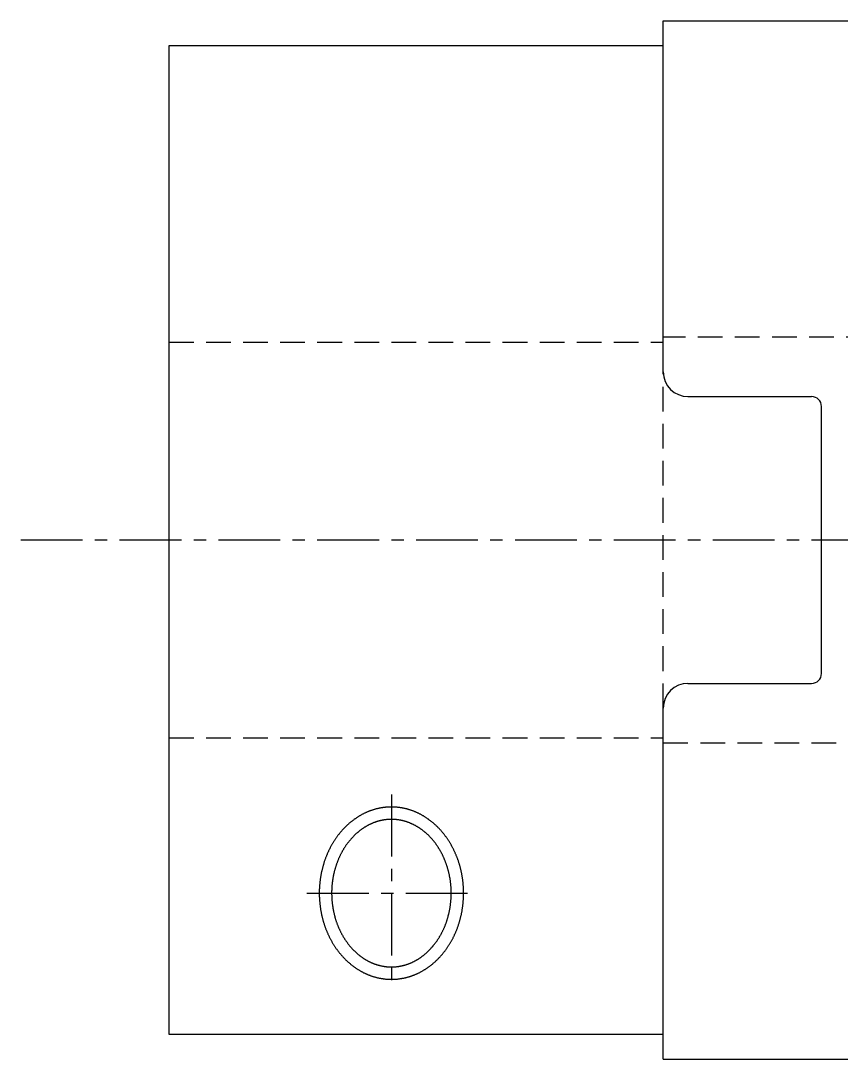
# Model space of a CAD drawing. Extents: x -133.5 to -56.3, y 10.7 to 64.2.
# Drawn here: x -126.85 to -110.25, y 40.16 to 61.16 of the extents above; entities that cross this region are included whole.
import ezdxf

# ---------------------------------------------------------------- set-up
doc = ezdxf.new("R2010")
doc.units = 0
doc.linetypes.add('CENTER', pattern=[2, 1.25, -0.25, 0.25, -0.25])
doc.linetypes.add('DASHED', pattern=[0.75, 0.5, -0.25])
doc.layers.get('0').update_dxf_attribs({"linetype": 'CONTINUOUS'})
doc.layers.add('CENTER', color=1, linetype='CENTER')

msp = doc.modelspace()

# ---------------------------------------------------------------- linework, layer by layer
at = {"color": 7, "linetype": 'CONTINUOUS'}
for p, q in [((-113.849, 54.056), (-113.849, 61.156)), ((-113.849, 61.156), (-106.649, 61.156)), ((-123.849, 40.656), (-123.849, 60.656)), ((-123.849, 60.656), (-113.849, 60.656)), ((-113.349, 53.556), (-110.849, 53.556)), ((-110.649, 47.956), (-110.649, 53.356)), ((-113.349, 47.756), (-110.849, 47.756)), ((-113.849, 40.156), (-113.849, 47.256)), ((-113.849, 40.656), (-123.849, 40.656)), ((-113.849, 40.156), (-106.649, 40.156))]:
    msp.add_line(p, q, dxfattribs=at)
at = {"color": 3, "linetype": 'DASHED'}
for p, q in [((-123.849, 54.656), (-113.849, 54.656)), ((-106.649, 54.756), (-113.849, 54.756)), ((-113.849, 47.256), (-113.849, 54.056)), ((-123.849, 46.656), (-113.849, 46.656)), ((-113.849, 46.556), (-106.649, 46.556))]:
    msp.add_line(p, q, dxfattribs=at)
at = {"color": 3}
msp.add_polyline3d([(-119.349, 45.256, 0), (-119.36, 45.256, 0), (-119.37, 45.256, 0), (-119.381, 45.256, 0), (-119.392, 45.255, 0), (-119.403, 45.255, 0), (-119.413, 45.254, 0), (-119.424, 45.254, 0), (-119.435, 45.253, 0), (-119.445, 45.252, 0), (-119.456, 45.251, 0), (-119.467, 45.25, 0), (-119.478, 45.249, 0), (-119.488, 45.248, 0), (-119.499, 45.247, 0), (-119.51, 45.245, 0), (-119.52, 45.244, 0), (-119.531, 45.242, 0), (-119.542, 45.241, 0), (-119.552, 45.239, 0), (-119.563, 45.237, 0), (-119.574, 45.235, 0), (-119.584, 45.233, 0), (-119.595, 45.231, 0), (-119.605, 45.229, 0), (-119.616, 45.227, 0), (-119.626, 45.224, 0), (-119.637, 45.222, 0), (-119.648, 45.219, 0), (-119.658, 45.216, 0), (-119.669, 45.214, 0), (-119.679, 45.211, 0), (-119.69, 45.208, 0), (-119.7, 45.205, 0), (-119.711, 45.202, 0), (-119.721, 45.198, 0), (-119.731, 45.195, 0), (-119.742, 45.191, 0), (-119.752, 45.188, 0), (-119.763, 45.184, 0), (-119.773, 45.181, 0), (-119.783, 45.177, 0), (-119.794, 45.173, 0), (-119.804, 45.169, 0), (-119.814, 45.165, 0), (-119.824, 45.161, 0), (-119.835, 45.156, 0), (-119.845, 45.152, 0), (-119.855, 45.148, 0), (-119.865, 45.143, 0), (-119.875, 45.138, 0), (-119.885, 45.134, 0), (-119.895, 45.129, 0), (-119.905, 45.124, 0), (-119.915, 45.119, 0), (-119.925, 45.114, 0), (-119.935, 45.109, 0), (-119.945, 45.103, 0), (-119.955, 45.098, 0), (-119.965, 45.093, 0), (-119.975, 45.087, 0), (-119.985, 45.081, 0), (-119.995, 45.076, 0), (-120.004, 45.07, 0), (-120.014, 45.064, 0), (-120.024, 45.058, 0), (-120.033, 45.052, 0), (-120.043, 45.046, 0), (-120.053, 45.039, 0), (-120.062, 45.033, 0), (-120.072, 45.027, 0), (-120.081, 45.02, 0), (-120.091, 45.013, 0), (-120.1, 45.007, 0), (-120.109, 45, 0), (-120.119, 44.993, 0), (-120.128, 44.986, 0), (-120.137, 44.979, 0), (-120.146, 44.972, 0), (-120.155, 44.965, 0), (-120.165, 44.957, 0), (-120.174, 44.95, 0), (-120.183, 44.943, 0), (-120.192, 44.935, 0), (-120.201, 44.927, 0), (-120.21, 44.92, 0), (-120.218, 44.912, 0), (-120.227, 44.904, 0), (-120.236, 44.896, 0), (-120.245, 44.888, 0), (-120.253, 44.88, 0), (-120.262, 44.872, 0), (-120.271, 44.863, 0), (-120.279, 44.855, 0), (-120.288, 44.847, 0), (-120.296, 44.838, 0), (-120.304, 44.83, 0), (-120.313, 44.821, 0), (-120.321, 44.812, 0), (-120.329, 44.803, 0), (-120.337, 44.795, 0), (-120.345, 44.786, 0), (-120.354, 44.777, 0), (-120.362, 44.767, 0), (-120.369, 44.758, 0), (-120.377, 44.749, 0), (-120.385, 44.74, 0), (-120.393, 44.73, 0), (-120.401, 44.721, 0), (-120.408, 44.711, 0), (-120.416, 44.702, 0), (-120.424, 44.692, 0), (-120.431, 44.682, 0), (-120.438, 44.672, 0), (-120.446, 44.662, 0), (-120.453, 44.652, 0), (-120.46, 44.642, 0), (-120.468, 44.632, 0), (-120.475, 44.622, 0), (-120.482, 44.612, 0), (-120.489, 44.601, 0), (-120.496, 44.591, 0), (-120.503, 44.581, 0), (-120.509, 44.57, 0), (-120.516, 44.559, 0), (-120.523, 44.549, 0), (-120.529, 44.538, 0), (-120.536, 44.527, 0), (-120.542, 44.516, 0), (-120.549, 44.506, 0), (-120.555, 44.495, 0), (-120.561, 44.483, 0), (-120.567, 44.472, 0), (-120.574, 44.461, 0), (-120.58, 44.45, 0), (-120.586, 44.439, 0), (-120.591, 44.427, 0), (-120.597, 44.416, 0), (-120.603, 44.405, 0), (-120.609, 44.393, 0), (-120.614, 44.382, 0), (-120.62, 44.37, 0), (-120.625, 44.358, 0), (-120.631, 44.347, 0), (-120.636, 44.335, 0), (-120.641, 44.323, 0), (-120.646, 44.311, 0), (-120.651, 44.299, 0), (-120.656, 44.287, 0), (-120.661, 44.275, 0), (-120.666, 44.263, 0), (-120.671, 44.251, 0), (-120.676, 44.239, 0), (-120.68, 44.227, 0), (-120.685, 44.215, 0), (-120.689, 44.202, 0), (-120.694, 44.19, 0), (-120.698, 44.178, 0), (-120.702, 44.165, 0), (-120.707, 44.153, 0), (-120.711, 44.14, 0), (-120.715, 44.128, 0), (-120.719, 44.115, 0), (-120.722, 44.103, 0), (-120.726, 44.09, 0), (-120.73, 44.077, 0), (-120.733, 44.065, 0), (-120.737, 44.052, 0), (-120.74, 44.039, 0), (-120.744, 44.026, 0), (-120.747, 44.013, 0), (-120.75, 44.001, 0), (-120.753, 43.988, 0), (-120.756, 43.975, 0), (-120.759, 43.962, 0), (-120.762, 43.949, 0), (-120.765, 43.936, 0), (-120.768, 43.923, 0), (-120.77, 43.91, 0), (-120.773, 43.897, 0), (-120.775, 43.884, 0), (-120.778, 43.871, 0), (-120.78, 43.857, 0), (-120.782, 43.844, 0), (-120.784, 43.831, 0), (-120.786, 43.818, 0), (-120.788, 43.805, 0), (-120.79, 43.791, 0), (-120.792, 43.778, 0), (-120.794, 43.765, 0), (-120.795, 43.752, 0), (-120.797, 43.738, 0), (-120.798, 43.725, 0), (-120.8, 43.712, 0), (-120.801, 43.698, 0), (-120.802, 43.685, 0), (-120.803, 43.672, 0), (-120.804, 43.658, 0), (-120.805, 43.645, 0), (-120.806, 43.631, 0), (-120.807, 43.618, 0), (-120.807, 43.605, 0), (-120.808, 43.591, 0), (-120.808, 43.578, 0), (-120.808, 43.564, 0), (-120.809, 43.551, 0), (-120.809, 43.537, 0), (-120.809, 43.524, 0), (-120.809, 43.51, 0), (-120.809, 43.497, 0), (-120.809, 43.484, 0), (-120.809, 43.47, 0), (-120.808, 43.457, 0), (-120.808, 43.443, 0), (-120.807, 43.43, 0), (-120.807, 43.417, 0), (-120.806, 43.403, 0), (-120.805, 43.39, 0), (-120.804, 43.376, 0), (-120.803, 43.363, 0), (-120.802, 43.35, 0), (-120.801, 43.336, 0), (-120.8, 43.323, 0), (-120.799, 43.309, 0), (-120.797, 43.296, 0), (-120.796, 43.283, 0), (-120.794, 43.27, 0), (-120.793, 43.256, 0), (-120.791, 43.243, 0), (-120.789, 43.23, 0), (-120.787, 43.216, 0), (-120.785, 43.203, 0), (-120.783, 43.19, 0), (-120.781, 43.177, 0), (-120.779, 43.164, 0), (-120.776, 43.151, 0), (-120.774, 43.137, 0), (-120.772, 43.124, 0), (-120.769, 43.111, 0), (-120.766, 43.098, 0), (-120.764, 43.085, 0), (-120.761, 43.072, 0), (-120.758, 43.059, 0), (-120.755, 43.046, 0), (-120.752, 43.033, 0), (-120.749, 43.021, 0), (-120.745, 43.008, 0), (-120.742, 42.995, 0), (-120.739, 42.982, 0), (-120.735, 42.969, 0), (-120.732, 42.957, 0), (-120.728, 42.944, 0), (-120.724, 42.931, 0), (-120.721, 42.919, 0), (-120.717, 42.906, 0), (-120.713, 42.894, 0), (-120.709, 42.881, 0), (-120.705, 42.869, 0), (-120.701, 42.856, 0), (-120.696, 42.844, 0), (-120.692, 42.831, 0), (-120.687, 42.819, 0), (-120.683, 42.807, 0), (-120.678, 42.795, 0), (-120.674, 42.782, 0), (-120.669, 42.77, 0), (-120.664, 42.758, 0), (-120.659, 42.746, 0), (-120.654, 42.734, 0), (-120.649, 42.722, 0), (-120.644, 42.71, 0), (-120.639, 42.699, 0), (-120.634, 42.687, 0), (-120.628, 42.675, 0), (-120.623, 42.663, 0), (-120.617, 42.652, 0), (-120.612, 42.64, 0), (-120.606, 42.629, 0), (-120.6, 42.617, 0), (-120.594, 42.606, 0), (-120.589, 42.595, 0), (-120.583, 42.583, 0), (-120.577, 42.572, 0), (-120.571, 42.561, 0), (-120.564, 42.55, 0), (-120.558, 42.539, 0), (-120.552, 42.528, 0), (-120.545, 42.517, 0), (-120.539, 42.506, 0), (-120.532, 42.495, 0), (-120.526, 42.484, 0), (-120.519, 42.474, 0), (-120.513, 42.463, 0), (-120.506, 42.453, 0), (-120.499, 42.442, 0), (-120.492, 42.432, 0), (-120.485, 42.421, 0), (-120.478, 42.411, 0), (-120.471, 42.401, 0), (-120.464, 42.391, 0), (-120.457, 42.381, 0), (-120.449, 42.371, 0), (-120.442, 42.361, 0), (-120.435, 42.351, 0), (-120.427, 42.341, 0), (-120.42, 42.331, 0), (-120.412, 42.322, 0), (-120.404, 42.312, 0), (-120.397, 42.302, 0), (-120.389, 42.293, 0), (-120.381, 42.284, 0), (-120.373, 42.274, 0), (-120.365, 42.265, 0), (-120.357, 42.256, 0), (-120.349, 42.247, 0), (-120.341, 42.238, 0), (-120.333, 42.229, 0), (-120.325, 42.22, 0), (-120.317, 42.211, 0), (-120.308, 42.202, 0), (-120.3, 42.194, 0), (-120.292, 42.185, 0), (-120.283, 42.177, 0), (-120.275, 42.168, 0), (-120.266, 42.16, 0), (-120.258, 42.152, 0), (-120.249, 42.143, 0), (-120.24, 42.135, 0), (-120.232, 42.127, 0), (-120.223, 42.119, 0), (-120.214, 42.112, 0), (-120.205, 42.104, 0), (-120.196, 42.096, 0), (-120.187, 42.089, 0), (-120.178, 42.081, 0), (-120.169, 42.074, 0), (-120.16, 42.066, 0), (-120.151, 42.059, 0), (-120.142, 42.052, 0), (-120.133, 42.045, 0), (-120.123, 42.038, 0), (-120.114, 42.031, 0), (-120.105, 42.024, 0), (-120.095, 42.017, 0), (-120.086, 42.011, 0), (-120.076, 42.004, 0), (-120.067, 41.998, 0), (-120.057, 41.991, 0), (-120.048, 41.985, 0), (-120.038, 41.979, 0), (-120.029, 41.973, 0), (-120.019, 41.967, 0), (-120.009, 41.961, 0), (-119.999, 41.955, 0), (-119.99, 41.949, 0), (-119.98, 41.943, 0), (-119.97, 41.938, 0), (-119.96, 41.932, 0), (-119.95, 41.927, 0), (-119.94, 41.922, 0), (-119.93, 41.916, 0), (-119.921, 41.911, 0), (-119.911, 41.906, 0), (-119.9, 41.901, 0), (-119.89, 41.896, 0), (-119.88, 41.892, 0), (-119.87, 41.887, 0), (-119.86, 41.882, 0), (-119.85, 41.878, 0), (-119.84, 41.874, 0), (-119.83, 41.869, 0), (-119.819, 41.865, 0), (-119.809, 41.861, 0), (-119.799, 41.857, 0), (-119.789, 41.853, 0), (-119.778, 41.849, 0), (-119.768, 41.845, 0), (-119.758, 41.842, 0), (-119.747, 41.838, 0), (-119.737, 41.835, 0), (-119.726, 41.831, 0), (-119.716, 41.828, 0), (-119.705, 41.825, 0), (-119.695, 41.822, 0), (-119.685, 41.819, 0), (-119.674, 41.816, 0), (-119.663, 41.813, 0), (-119.653, 41.81, 0), (-119.642, 41.808, 0), (-119.632, 41.805, 0), (-119.621, 41.803, 0), (-119.611, 41.8, 0), (-119.6, 41.798, 0), (-119.59, 41.796, 0), (-119.579, 41.794, 0), (-119.568, 41.792, 0), (-119.558, 41.79, 0), (-119.547, 41.788, 0), (-119.536, 41.786, 0), (-119.526, 41.785, 0), (-119.515, 41.783, 0), (-119.504, 41.782, 0), (-119.494, 41.78, 0), (-119.483, 41.779, 0), (-119.472, 41.778, 0), (-119.462, 41.777, 0), (-119.451, 41.776, 0), (-119.44, 41.775, 0), (-119.429, 41.774, 0), (-119.419, 41.774, 0), (-119.408, 41.773, 0), (-119.397, 41.773, 0), (-119.386, 41.772, 0), (-119.376, 41.772, 0), (-119.365, 41.772, 0), (-119.354, 41.772, 0), (-119.344, 41.772, 0), (-119.333, 41.772, 0), (-119.322, 41.772, 0), (-119.311, 41.772, 0), (-119.301, 41.773, 0), (-119.29, 41.773, 0), (-119.279, 41.774, 0), (-119.268, 41.774, 0), (-119.258, 41.775, 0), (-119.247, 41.776, 0), (-119.236, 41.777, 0), (-119.226, 41.778, 0), (-119.215, 41.779, 0), (-119.204, 41.78, 0), (-119.194, 41.782, 0), (-119.183, 41.783, 0), (-119.172, 41.785, 0), (-119.162, 41.786, 0), (-119.151, 41.788, 0), (-119.14, 41.79, 0), (-119.13, 41.792, 0), (-119.119, 41.794, 0), (-119.108, 41.796, 0), (-119.098, 41.798, 0), (-119.087, 41.8, 0), (-119.077, 41.802, 0), (-119.066, 41.805, 0), (-119.055, 41.808, 0), (-119.045, 41.81, 0), (-119.034, 41.813, 0), (-119.024, 41.816, 0), (-119.013, 41.819, 0), (-119.003, 41.822, 0), (-118.992, 41.825, 0), (-118.982, 41.828, 0), (-118.972, 41.831, 0), (-118.961, 41.835, 0), (-118.951, 41.838, 0), (-118.94, 41.842, 0), (-118.93, 41.845, 0), (-118.92, 41.849, 0), (-118.909, 41.853, 0), (-118.899, 41.857, 0), (-118.889, 41.861, 0), (-118.878, 41.865, 0), (-118.868, 41.869, 0), (-118.858, 41.874, 0), (-118.848, 41.878, 0), (-118.838, 41.883, 0), (-118.828, 41.887, 0), (-118.817, 41.892, 0), (-118.807, 41.897, 0), (-118.797, 41.901, 0), (-118.787, 41.906, 0), (-118.777, 41.911, 0), (-118.767, 41.917, 0), (-118.757, 41.922, 0), (-118.747, 41.927, 0), (-118.738, 41.932, 0), (-118.728, 41.938, 0), (-118.718, 41.943, 0), (-118.708, 41.949, 0), (-118.698, 41.955, 0), (-118.689, 41.961, 0), (-118.679, 41.967, 0), (-118.669, 41.973, 0), (-118.66, 41.979, 0), (-118.65, 41.985, 0), (-118.64, 41.991, 0), (-118.631, 41.998, 0), (-118.621, 42.004, 0), (-118.612, 42.011, 0), (-118.603, 42.017, 0), (-118.593, 42.024, 0), (-118.584, 42.031, 0), (-118.575, 42.038, 0), (-118.565, 42.045, 0), (-118.556, 42.052, 0), (-118.547, 42.059, 0), (-118.538, 42.066, 0), (-118.529, 42.073, 0), (-118.52, 42.081, 0), (-118.511, 42.088, 0), (-118.502, 42.096, 0), (-118.493, 42.104, 0), (-118.484, 42.111, 0), (-118.475, 42.119, 0), (-118.466, 42.127, 0), (-118.457, 42.135, 0), (-118.449, 42.143, 0), (-118.44, 42.151, 0), (-118.432, 42.16, 0), (-118.423, 42.168, 0), (-118.415, 42.176, 0), (-118.406, 42.185, 0), (-118.398, 42.194, 0), (-118.389, 42.202, 0), (-118.381, 42.211, 0), (-118.373, 42.22, 0), (-118.365, 42.229, 0), (-118.357, 42.238, 0), (-118.348, 42.247, 0), (-118.34, 42.256, 0), (-118.332, 42.265, 0), (-118.325, 42.274, 0), (-118.317, 42.283, 0), (-118.309, 42.293, 0), (-118.301, 42.302, 0), (-118.293, 42.312, 0), (-118.286, 42.321, 0), (-118.278, 42.331, 0), (-118.271, 42.341, 0), (-118.263, 42.351, 0), (-118.256, 42.361, 0), (-118.249, 42.371, 0), (-118.241, 42.381, 0), (-118.234, 42.391, 0), (-118.227, 42.401, 0), (-118.22, 42.411, 0), (-118.213, 42.421, 0), (-118.206, 42.432, 0), (-118.199, 42.442, 0), (-118.192, 42.453, 0), (-118.185, 42.463, 0), (-118.179, 42.474, 0), (-118.172, 42.485, 0), (-118.165, 42.495, 0), (-118.159, 42.506, 0), (-118.153, 42.517, 0), (-118.146, 42.528, 0), (-118.14, 42.539, 0), (-118.134, 42.55, 0), (-118.127, 42.561, 0), (-118.121, 42.572, 0), (-118.115, 42.583, 0), (-118.109, 42.595, 0), (-118.103, 42.606, 0), (-118.098, 42.617, 0), (-118.092, 42.629, 0), (-118.086, 42.64, 0), (-118.081, 42.652, 0), (-118.075, 42.664, 0), (-118.07, 42.675, 0), (-118.064, 42.687, 0), (-118.059, 42.699, 0), (-118.054, 42.71, 0), (-118.049, 42.722, 0), (-118.044, 42.734, 0), (-118.039, 42.746, 0), (-118.034, 42.758, 0), (-118.029, 42.77, 0), (-118.024, 42.782, 0), (-118.019, 42.795, 0), (-118.015, 42.807, 0), (-118.01, 42.819, 0), (-118.006, 42.831, 0), (-118.001, 42.844, 0), (-117.997, 42.856, 0), (-117.993, 42.868, 0), (-117.989, 42.881, 0), (-117.985, 42.893, 0), (-117.981, 42.906, 0), (-117.977, 42.919, 0), (-117.973, 42.931, 0), (-117.97, 42.944, 0), (-117.966, 42.957, 0), (-117.962, 42.969, 0), (-117.959, 42.982, 0), (-117.956, 42.995, 0), (-117.952, 43.008, 0), (-117.949, 43.02, 0), (-117.946, 43.033, 0), (-117.943, 43.046, 0), (-117.94, 43.059, 0), (-117.937, 43.072, 0), (-117.934, 43.085, 0), (-117.931, 43.098, 0), (-117.929, 43.111, 0), (-117.926, 43.124, 0), (-117.924, 43.137, 0), (-117.921, 43.151, 0), (-117.919, 43.164, 0), (-117.917, 43.177, 0), (-117.915, 43.19, 0), (-117.913, 43.203, 0), (-117.911, 43.216, 0), (-117.909, 43.23, 0), (-117.907, 43.243, 0), (-117.905, 43.256, 0), (-117.904, 43.269, 0), (-117.902, 43.283, 0), (-117.901, 43.296, 0), (-117.899, 43.309, 0), (-117.898, 43.323, 0), (-117.897, 43.336, 0), (-117.896, 43.35, 0), (-117.895, 43.363, 0), (-117.894, 43.376, 0), (-117.893, 43.39, 0), (-117.892, 43.403, 0), (-117.891, 43.417, 0), (-117.891, 43.43, 0), (-117.89, 43.443, 0), (-117.89, 43.457, 0), (-117.889, 43.47, 0), (-117.889, 43.484, 0), (-117.889, 43.497, 0), (-117.889, 43.511, 0), (-117.889, 43.524, 0), (-117.889, 43.537, 0), (-117.889, 43.551, 0), (-117.89, 43.564, 0), (-117.89, 43.578, 0), (-117.89, 43.591, 0), (-117.891, 43.605, 0), (-117.891, 43.618, 0), (-117.892, 43.631, 0), (-117.893, 43.645, 0), (-117.894, 43.658, 0), (-117.895, 43.672, 0), (-117.896, 43.685, 0), (-117.897, 43.698, 0), (-117.898, 43.712, 0), (-117.9, 43.725, 0), (-117.901, 43.738, 0), (-117.902, 43.752, 0), (-117.904, 43.765, 0), (-117.906, 43.778, 0), (-117.907, 43.791, 0), (-117.909, 43.805, 0), (-117.911, 43.818, 0), (-117.913, 43.831, 0), (-117.915, 43.844, 0), (-117.918, 43.857, 0), (-117.92, 43.871, 0), (-117.922, 43.884, 0), (-117.925, 43.897, 0), (-117.927, 43.91, 0), (-117.93, 43.923, 0), (-117.933, 43.936, 0), (-117.935, 43.949, 0), (-117.938, 43.962, 0), (-117.941, 43.975, 0), (-117.944, 43.988, 0), (-117.947, 44.001, 0), (-117.951, 44.014, 0), (-117.954, 44.026, 0), (-117.957, 44.039, 0), (-117.961, 44.052, 0), (-117.964, 44.065, 0), (-117.968, 44.077, 0), (-117.972, 44.09, 0), (-117.975, 44.103, 0), (-117.979, 44.115, 0), (-117.983, 44.128, 0), (-117.987, 44.14, 0), (-117.991, 44.153, 0), (-117.995, 44.165, 0), (-118, 44.178, 0), (-118.004, 44.19, 0), (-118.008, 44.202, 0), (-118.013, 44.214, 0), (-118.017, 44.227, 0), (-118.022, 44.239, 0), (-118.027, 44.251, 0), (-118.032, 44.263, 0), (-118.037, 44.275, 0), (-118.041, 44.287, 0), (-118.046, 44.299, 0), (-118.052, 44.311, 0), (-118.057, 44.323, 0), (-118.062, 44.335, 0), (-118.067, 44.346, 0), (-118.073, 44.358, 0), (-118.078, 44.37, 0), (-118.084, 44.381, 0), (-118.089, 44.393, 0), (-118.095, 44.404, 0), (-118.101, 44.416, 0), (-118.107, 44.427, 0), (-118.112, 44.439, 0), (-118.118, 44.45, 0), (-118.124, 44.461, 0), (-118.131, 44.472, 0), (-118.137, 44.483, 0), (-118.143, 44.494, 0), (-118.149, 44.505, 0), (-118.156, 44.516, 0), (-118.162, 44.527, 0), (-118.169, 44.538, 0), (-118.175, 44.549, 0), (-118.182, 44.559, 0), (-118.189, 44.57, 0), (-118.195, 44.581, 0), (-118.202, 44.591, 0), (-118.209, 44.601, 0), (-118.216, 44.612, 0), (-118.223, 44.622, 0), (-118.23, 44.632, 0), (-118.237, 44.642, 0), (-118.245, 44.652, 0), (-118.252, 44.662, 0), (-118.259, 44.672, 0), (-118.267, 44.682, 0), (-118.274, 44.692, 0), (-118.282, 44.702, 0), (-118.289, 44.711, 0), (-118.297, 44.721, 0), (-118.305, 44.73, 0), (-118.313, 44.74, 0), (-118.32, 44.749, 0), (-118.328, 44.758, 0), (-118.336, 44.768, 0), (-118.344, 44.777, 0), (-118.352, 44.786, 0), (-118.36, 44.795, 0), (-118.369, 44.804, 0), (-118.377, 44.812, 0), (-118.385, 44.821, 0), (-118.393, 44.83, 0), (-118.402, 44.838, 0), (-118.41, 44.847, 0), (-118.419, 44.855, 0), (-118.427, 44.864, 0), (-118.436, 44.872, 0), (-118.444, 44.88, 0), (-118.453, 44.888, 0), (-118.462, 44.896, 0), (-118.471, 44.904, 0), (-118.479, 44.912, 0), (-118.488, 44.92, 0), (-118.497, 44.927, 0), (-118.506, 44.935, 0), (-118.515, 44.943, 0), (-118.524, 44.95, 0), (-118.533, 44.957, 0), (-118.542, 44.965, 0), (-118.551, 44.972, 0), (-118.561, 44.979, 0), (-118.57, 44.986, 0), (-118.579, 44.993, 0), (-118.589, 45, 0), (-118.598, 45.007, 0), (-118.607, 45.013, 0), (-118.617, 45.02, 0), (-118.626, 45.026, 0), (-118.636, 45.033, 0), (-118.645, 45.039, 0), (-118.655, 45.046, 0), (-118.664, 45.052, 0), (-118.674, 45.058, 0), (-118.684, 45.064, 0), (-118.694, 45.07, 0), (-118.703, 45.076, 0), (-118.713, 45.081, 0), (-118.723, 45.087, 0), (-118.733, 45.092, 0), (-118.743, 45.098, 0), (-118.753, 45.103, 0), (-118.762, 45.109, 0), (-118.772, 45.114, 0), (-118.782, 45.119, 0), (-118.792, 45.124, 0), (-118.802, 45.129, 0), (-118.813, 45.134, 0), (-118.823, 45.138, 0), (-118.833, 45.143, 0), (-118.843, 45.148, 0), (-118.853, 45.152, 0), (-118.863, 45.156, 0), (-118.874, 45.161, 0), (-118.884, 45.165, 0), (-118.894, 45.169, 0), (-118.904, 45.173, 0), (-118.915, 45.177, 0), (-118.925, 45.181, 0), (-118.935, 45.184, 0), (-118.946, 45.188, 0), (-118.956, 45.192, 0), (-118.966, 45.195, 0), (-118.977, 45.198, 0), (-118.987, 45.202, 0), (-118.998, 45.205, 0), (-119.008, 45.208, 0), (-119.019, 45.211, 0), (-119.029, 45.214, 0), (-119.04, 45.216, 0), (-119.05, 45.219, 0), (-119.061, 45.222, 0), (-119.071, 45.224, 0), (-119.082, 45.227, 0), (-119.093, 45.229, 0), (-119.103, 45.231, 0), (-119.114, 45.233, 0), (-119.124, 45.235, 0), (-119.135, 45.237, 0), (-119.146, 45.239, 0), (-119.156, 45.241, 0), (-119.167, 45.242, 0), (-119.178, 45.244, 0), (-119.188, 45.245, 0), (-119.199, 45.247, 0), (-119.21, 45.248, 0), (-119.22, 45.249, 0), (-119.231, 45.25, 0), (-119.242, 45.251, 0), (-119.252, 45.252, 0), (-119.263, 45.253, 0), (-119.274, 45.254, 0), (-119.285, 45.254, 0), (-119.295, 45.255, 0), (-119.306, 45.255, 0), (-119.317, 45.256, 0), (-119.327, 45.256, 0), (-119.338, 45.256, 0), (-119.349, 45.256, 0)], dxfattribs=at)
at = {"color": 7}
msp.add_polyline3d([(-119.349, 45.006, 0), (-119.357, 45.006, 0), (-119.366, 45.006, 0), (-119.374, 45.006, 0), (-119.383, 45.005, 0), (-119.392, 45.005, 0), (-119.4, 45.005, 0), (-119.409, 45.004, 0), (-119.417, 45.004, 0), (-119.426, 45.003, 0), (-119.434, 45.002, 0), (-119.443, 45.002, 0), (-119.451, 45.001, 0), (-119.46, 45, 0), (-119.468, 44.999, 0), (-119.477, 44.998, 0), (-119.485, 44.996, 0), (-119.494, 44.995, 0), (-119.502, 44.994, 0), (-119.511, 44.993, 0), (-119.519, 44.991, 0), (-119.528, 44.989, 0), (-119.536, 44.988, 0), (-119.545, 44.986, 0), (-119.553, 44.984, 0), (-119.562, 44.983, 0), (-119.57, 44.981, 0), (-119.579, 44.979, 0), (-119.587, 44.977, 0), (-119.595, 44.974, 0), (-119.604, 44.972, 0), (-119.612, 44.97, 0), (-119.621, 44.968, 0), (-119.629, 44.965, 0), (-119.637, 44.963, 0), (-119.646, 44.96, 0), (-119.654, 44.957, 0), (-119.663, 44.954, 0), (-119.671, 44.952, 0), (-119.679, 44.949, 0), (-119.688, 44.946, 0), (-119.696, 44.943, 0), (-119.704, 44.94, 0), (-119.713, 44.936, 0), (-119.721, 44.933, 0), (-119.729, 44.93, 0), (-119.737, 44.926, 0), (-119.746, 44.923, 0), (-119.754, 44.919, 0), (-119.762, 44.915, 0), (-119.77, 44.912, 0), (-119.778, 44.908, 0), (-119.787, 44.904, 0), (-119.795, 44.9, 0), (-119.803, 44.896, 0), (-119.811, 44.892, 0), (-119.819, 44.888, 0), (-119.827, 44.883, 0), (-119.835, 44.879, 0), (-119.843, 44.874, 0), (-119.851, 44.87, 0), (-119.859, 44.865, 0), (-119.867, 44.861, 0), (-119.875, 44.856, 0), (-119.883, 44.851, 0), (-119.891, 44.846, 0), (-119.899, 44.841, 0), (-119.907, 44.836, 0), (-119.915, 44.831, 0), (-119.923, 44.825, 0), (-119.93, 44.82, 0), (-119.938, 44.815, 0), (-119.946, 44.809, 0), (-119.954, 44.804, 0), (-119.962, 44.798, 0), (-119.969, 44.792, 0), (-119.977, 44.787, 0), (-119.985, 44.781, 0), (-119.992, 44.775, 0), (-120, 44.769, 0), (-120.008, 44.763, 0), (-120.015, 44.757, 0), (-120.023, 44.75, 0), (-120.03, 44.744, 0), (-120.038, 44.738, 0), (-120.045, 44.731, 0), (-120.052, 44.725, 0), (-120.06, 44.718, 0), (-120.067, 44.711, 0), (-120.075, 44.705, 0), (-120.082, 44.698, 0), (-120.089, 44.691, 0), (-120.096, 44.684, 0), (-120.103, 44.677, 0), (-120.111, 44.67, 0), (-120.118, 44.663, 0), (-120.125, 44.656, 0), (-120.132, 44.648, 0), (-120.139, 44.641, 0), (-120.146, 44.633, 0), (-120.153, 44.626, 0), (-120.159, 44.618, 0), (-120.166, 44.611, 0), (-120.173, 44.603, 0), (-120.18, 44.595, 0), (-120.186, 44.587, 0), (-120.193, 44.579, 0), (-120.2, 44.571, 0), (-120.206, 44.563, 0), (-120.213, 44.555, 0), (-120.219, 44.547, 0), (-120.226, 44.539, 0), (-120.232, 44.531, 0), (-120.238, 44.522, 0), (-120.245, 44.514, 0), (-120.251, 44.505, 0), (-120.257, 44.497, 0), (-120.263, 44.488, 0), (-120.269, 44.48, 0), (-120.275, 44.471, 0), (-120.281, 44.462, 0), (-120.287, 44.453, 0), (-120.293, 44.444, 0), (-120.299, 44.435, 0), (-120.305, 44.426, 0), (-120.31, 44.417, 0), (-120.316, 44.408, 0), (-120.321, 44.399, 0), (-120.327, 44.389, 0), (-120.332, 44.38, 0), (-120.338, 44.371, 0), (-120.343, 44.361, 0), (-120.349, 44.352, 0), (-120.354, 44.342, 0), (-120.359, 44.332, 0), (-120.364, 44.323, 0), (-120.369, 44.313, 0), (-120.374, 44.303, 0), (-120.379, 44.293, 0), (-120.384, 44.283, 0), (-120.389, 44.273, 0), (-120.394, 44.263, 0), (-120.398, 44.253, 0), (-120.403, 44.243, 0), (-120.408, 44.233, 0), (-120.412, 44.222, 0), (-120.417, 44.212, 0), (-120.421, 44.202, 0), (-120.425, 44.191, 0), (-120.43, 44.181, 0), (-120.434, 44.17, 0), (-120.438, 44.16, 0), (-120.442, 44.149, 0), (-120.446, 44.139, 0), (-120.45, 44.128, 0), (-120.454, 44.117, 0), (-120.458, 44.107, 0), (-120.462, 44.096, 0), (-120.465, 44.085, 0), (-120.469, 44.074, 0), (-120.473, 44.063, 0), (-120.476, 44.052, 0), (-120.48, 44.041, 0), (-120.483, 44.03, 0), (-120.486, 44.019, 0), (-120.489, 44.008, 0), (-120.493, 43.997, 0), (-120.496, 43.986, 0), (-120.499, 43.975, 0), (-120.502, 43.963, 0), (-120.505, 43.952, 0), (-120.507, 43.941, 0), (-120.51, 43.93, 0), (-120.513, 43.918, 0), (-120.515, 43.907, 0), (-120.518, 43.896, 0), (-120.52, 43.884, 0), (-120.523, 43.873, 0), (-120.525, 43.861, 0), (-120.527, 43.85, 0), (-120.529, 43.838, 0), (-120.532, 43.827, 0), (-120.534, 43.815, 0), (-120.536, 43.804, 0), (-120.537, 43.792, 0), (-120.539, 43.781, 0), (-120.541, 43.769, 0), (-120.543, 43.757, 0), (-120.544, 43.746, 0), (-120.546, 43.734, 0), (-120.547, 43.722, 0), (-120.548, 43.711, 0), (-120.55, 43.699, 0), (-120.551, 43.687, 0), (-120.552, 43.676, 0), (-120.553, 43.664, 0), (-120.554, 43.652, 0), (-120.555, 43.641, 0), (-120.555, 43.629, 0), (-120.556, 43.617, 0), (-120.557, 43.605, 0), (-120.557, 43.594, 0), (-120.558, 43.582, 0), (-120.558, 43.57, 0), (-120.559, 43.558, 0), (-120.559, 43.547, 0), (-120.559, 43.535, 0), (-120.559, 43.523, 0), (-120.559, 43.511, 0), (-120.559, 43.499, 0), (-120.559, 43.488, 0), (-120.558, 43.476, 0), (-120.558, 43.464, 0), (-120.558, 43.452, 0), (-120.557, 43.44, 0), (-120.557, 43.429, 0), (-120.556, 43.417, 0), (-120.555, 43.405, 0), (-120.555, 43.393, 0), (-120.554, 43.381, 0), (-120.553, 43.37, 0), (-120.552, 43.358, 0), (-120.551, 43.346, 0), (-120.55, 43.334, 0), (-120.548, 43.323, 0), (-120.547, 43.311, 0), (-120.546, 43.299, 0), (-120.544, 43.288, 0), (-120.543, 43.276, 0), (-120.541, 43.264, 0), (-120.54, 43.253, 0), (-120.538, 43.241, 0), (-120.536, 43.229, 0), (-120.534, 43.218, 0), (-120.532, 43.206, 0), (-120.53, 43.195, 0), (-120.528, 43.183, 0), (-120.526, 43.172, 0), (-120.524, 43.16, 0), (-120.521, 43.149, 0), (-120.519, 43.137, 0), (-120.516, 43.126, 0), (-120.514, 43.114, 0), (-120.511, 43.103, 0), (-120.509, 43.092, 0), (-120.506, 43.081, 0), (-120.503, 43.069, 0), (-120.5, 43.058, 0), (-120.497, 43.047, 0), (-120.494, 43.036, 0), (-120.491, 43.025, 0), (-120.488, 43.013, 0), (-120.485, 43.002, 0), (-120.481, 42.991, 0), (-120.478, 42.98, 0), (-120.475, 42.969, 0), (-120.471, 42.959, 0), (-120.467, 42.948, 0), (-120.464, 42.937, 0), (-120.46, 42.926, 0), (-120.456, 42.915, 0), (-120.453, 42.905, 0), (-120.449, 42.894, 0), (-120.445, 42.883, 0), (-120.441, 42.873, 0), (-120.436, 42.862, 0), (-120.432, 42.852, 0), (-120.428, 42.841, 0), (-120.424, 42.831, 0), (-120.419, 42.821, 0), (-120.415, 42.81, 0), (-120.41, 42.8, 0), (-120.406, 42.79, 0), (-120.401, 42.78, 0), (-120.396, 42.77, 0), (-120.392, 42.76, 0), (-120.387, 42.75, 0), (-120.382, 42.74, 0), (-120.377, 42.73, 0), (-120.372, 42.72, 0), (-120.367, 42.71, 0), (-120.362, 42.701, 0), (-120.357, 42.691, 0), (-120.351, 42.681, 0), (-120.346, 42.672, 0), (-120.341, 42.662, 0), (-120.335, 42.653, 0), (-120.33, 42.644, 0), (-120.324, 42.634, 0), (-120.319, 42.625, 0), (-120.313, 42.616, 0), (-120.307, 42.607, 0), (-120.301, 42.597, 0), (-120.296, 42.588, 0), (-120.29, 42.579, 0), (-120.284, 42.57, 0), (-120.278, 42.562, 0), (-120.272, 42.553, 0), (-120.266, 42.544, 0), (-120.26, 42.535, 0), (-120.254, 42.527, 0), (-120.247, 42.518, 0), (-120.241, 42.51, 0), (-120.235, 42.501, 0), (-120.228, 42.493, 0), (-120.222, 42.485, 0), (-120.216, 42.476, 0), (-120.209, 42.468, 0), (-120.202, 42.46, 0), (-120.196, 42.452, 0), (-120.189, 42.444, 0), (-120.183, 42.436, 0), (-120.176, 42.428, 0), (-120.169, 42.42, 0), (-120.162, 42.413, 0), (-120.155, 42.405, 0), (-120.149, 42.398, 0), (-120.142, 42.39, 0), (-120.135, 42.383, 0), (-120.128, 42.375, 0), (-120.121, 42.368, 0), (-120.114, 42.361, 0), (-120.107, 42.354, 0), (-120.099, 42.347, 0), (-120.092, 42.34, 0), (-120.085, 42.333, 0), (-120.078, 42.326, 0), (-120.071, 42.319, 0), (-120.063, 42.312, 0), (-120.056, 42.306, 0), (-120.049, 42.299, 0), (-120.041, 42.293, 0), (-120.034, 42.286, 0), (-120.026, 42.28, 0), (-120.019, 42.274, 0), (-120.011, 42.267, 0), (-120.004, 42.261, 0), (-119.996, 42.255, 0), (-119.989, 42.249, 0), (-119.981, 42.244, 0), (-119.973, 42.238, 0), (-119.966, 42.232, 0), (-119.958, 42.226, 0), (-119.95, 42.221, 0), (-119.942, 42.215, 0), (-119.935, 42.21, 0), (-119.927, 42.205, 0), (-119.919, 42.199, 0), (-119.911, 42.194, 0), (-119.903, 42.189, 0), (-119.895, 42.184, 0), (-119.887, 42.179, 0), (-119.88, 42.174, 0), (-119.872, 42.17, 0), (-119.864, 42.165, 0), (-119.856, 42.16, 0), (-119.848, 42.156, 0), (-119.84, 42.151, 0), (-119.831, 42.147, 0), (-119.823, 42.142, 0), (-119.815, 42.138, 0), (-119.807, 42.134, 0), (-119.799, 42.13, 0), (-119.791, 42.126, 0), (-119.783, 42.122, 0), (-119.775, 42.118, 0), (-119.766, 42.114, 0), (-119.758, 42.111, 0), (-119.75, 42.107, 0), (-119.742, 42.103, 0), (-119.733, 42.1, 0), (-119.725, 42.097, 0), (-119.717, 42.093, 0), (-119.709, 42.09, 0), (-119.7, 42.087, 0), (-119.692, 42.084, 0), (-119.684, 42.081, 0), (-119.675, 42.078, 0), (-119.667, 42.075, 0), (-119.658, 42.072, 0), (-119.65, 42.069, 0), (-119.642, 42.067, 0), (-119.633, 42.064, 0), (-119.625, 42.062, 0), (-119.616, 42.059, 0), (-119.608, 42.057, 0), (-119.6, 42.055, 0), (-119.591, 42.052, 0), (-119.583, 42.05, 0), (-119.574, 42.048, 0), (-119.566, 42.046, 0), (-119.557, 42.044, 0), (-119.549, 42.043, 0), (-119.54, 42.041, 0), (-119.532, 42.039, 0), (-119.523, 42.038, 0), (-119.515, 42.036, 0), (-119.506, 42.035, 0), (-119.498, 42.033, 0), (-119.489, 42.032, 0), (-119.481, 42.031, 0), (-119.472, 42.03, 0), (-119.464, 42.029, 0), (-119.455, 42.028, 0), (-119.447, 42.027, 0), (-119.438, 42.026, 0), (-119.43, 42.025, 0), (-119.421, 42.024, 0), (-119.413, 42.024, 0), (-119.404, 42.023, 0), (-119.396, 42.023, 0), (-119.387, 42.022, 0), (-119.379, 42.022, 0), (-119.37, 42.022, 0), (-119.361, 42.022, 0), (-119.353, 42.022, 0), (-119.344, 42.022, 0), (-119.336, 42.022, 0), (-119.327, 42.022, 0), (-119.319, 42.022, 0), (-119.31, 42.022, 0), (-119.302, 42.023, 0), (-119.293, 42.023, 0), (-119.285, 42.024, 0), (-119.276, 42.024, 0), (-119.268, 42.025, 0), (-119.259, 42.026, 0), (-119.25, 42.027, 0), (-119.242, 42.028, 0), (-119.233, 42.029, 0), (-119.225, 42.03, 0), (-119.216, 42.031, 0), (-119.208, 42.032, 0), (-119.199, 42.033, 0), (-119.191, 42.035, 0), (-119.182, 42.036, 0), (-119.174, 42.038, 0), (-119.165, 42.039, 0), (-119.157, 42.041, 0), (-119.148, 42.043, 0), (-119.14, 42.044, 0), (-119.131, 42.046, 0), (-119.123, 42.048, 0), (-119.115, 42.05, 0), (-119.106, 42.052, 0), (-119.098, 42.055, 0), (-119.089, 42.057, 0), (-119.081, 42.059, 0), (-119.072, 42.062, 0), (-119.064, 42.064, 0), (-119.056, 42.067, 0), (-119.047, 42.069, 0), (-119.039, 42.072, 0), (-119.031, 42.075, 0), (-119.022, 42.078, 0), (-119.014, 42.081, 0), (-119.006, 42.084, 0), (-118.997, 42.087, 0), (-118.989, 42.09, 0), (-118.981, 42.093, 0), (-118.972, 42.097, 0), (-118.964, 42.1, 0), (-118.956, 42.104, 0), (-118.948, 42.107, 0), (-118.939, 42.111, 0), (-118.931, 42.115, 0), (-118.923, 42.118, 0), (-118.915, 42.122, 0), (-118.907, 42.126, 0), (-118.899, 42.13, 0), (-118.89, 42.134, 0), (-118.882, 42.138, 0), (-118.874, 42.143, 0), (-118.866, 42.147, 0), (-118.858, 42.151, 0), (-118.85, 42.156, 0), (-118.842, 42.16, 0), (-118.834, 42.165, 0), (-118.826, 42.17, 0), (-118.818, 42.175, 0), (-118.81, 42.179, 0), (-118.802, 42.184, 0), (-118.794, 42.189, 0), (-118.786, 42.194, 0), (-118.779, 42.2, 0), (-118.771, 42.205, 0), (-118.763, 42.21, 0), (-118.755, 42.216, 0), (-118.747, 42.221, 0), (-118.74, 42.227, 0), (-118.732, 42.232, 0), (-118.724, 42.238, 0), (-118.717, 42.244, 0), (-118.709, 42.25, 0), (-118.701, 42.256, 0), (-118.694, 42.262, 0), (-118.686, 42.268, 0), (-118.679, 42.274, 0), (-118.671, 42.28, 0), (-118.664, 42.287, 0), (-118.656, 42.293, 0), (-118.649, 42.3, 0), (-118.641, 42.306, 0), (-118.634, 42.313, 0), (-118.627, 42.32, 0), (-118.62, 42.326, 0), (-118.612, 42.333, 0), (-118.605, 42.34, 0), (-118.598, 42.347, 0), (-118.591, 42.354, 0), (-118.584, 42.361, 0), (-118.577, 42.369, 0), (-118.57, 42.376, 0), (-118.563, 42.383, 0), (-118.556, 42.391, 0), (-118.549, 42.398, 0), (-118.542, 42.406, 0), (-118.535, 42.413, 0), (-118.528, 42.421, 0), (-118.522, 42.429, 0), (-118.515, 42.437, 0), (-118.508, 42.445, 0), (-118.502, 42.453, 0), (-118.495, 42.461, 0), (-118.489, 42.469, 0), (-118.482, 42.477, 0), (-118.476, 42.485, 0), (-118.469, 42.493, 0), (-118.463, 42.502, 0), (-118.457, 42.51, 0), (-118.45, 42.519, 0), (-118.444, 42.527, 0), (-118.438, 42.536, 0), (-118.432, 42.545, 0), (-118.426, 42.553, 0), (-118.42, 42.562, 0), (-118.414, 42.571, 0), (-118.408, 42.58, 0), (-118.402, 42.589, 0), (-118.396, 42.598, 0), (-118.39, 42.607, 0), (-118.385, 42.616, 0), (-118.379, 42.625, 0), (-118.374, 42.635, 0), (-118.368, 42.644, 0), (-118.363, 42.653, 0), (-118.357, 42.663, 0), (-118.352, 42.672, 0), (-118.346, 42.682, 0), (-118.341, 42.691, 0), (-118.336, 42.701, 0), (-118.331, 42.711, 0), (-118.326, 42.721, 0), (-118.321, 42.73, 0), (-118.316, 42.74, 0), (-118.311, 42.75, 0), (-118.306, 42.76, 0), (-118.301, 42.77, 0), (-118.297, 42.78, 0), (-118.292, 42.79, 0), (-118.287, 42.801, 0), (-118.283, 42.811, 0), (-118.278, 42.821, 0), (-118.274, 42.831, 0), (-118.27, 42.842, 0), (-118.265, 42.852, 0), (-118.261, 42.863, 0), (-118.257, 42.873, 0), (-118.253, 42.884, 0), (-118.249, 42.894, 0), (-118.245, 42.905, 0), (-118.241, 42.916, 0), (-118.238, 42.927, 0), (-118.234, 42.937, 0), (-118.23, 42.948, 0), (-118.227, 42.959, 0), (-118.223, 42.97, 0), (-118.22, 42.981, 0), (-118.216, 42.992, 0), (-118.213, 43.003, 0), (-118.21, 43.014, 0), (-118.207, 43.025, 0), (-118.204, 43.036, 0), (-118.201, 43.047, 0), (-118.198, 43.059, 0), (-118.195, 43.07, 0), (-118.192, 43.081, 0), (-118.189, 43.092, 0), (-118.187, 43.104, 0), (-118.184, 43.115, 0), (-118.181, 43.126, 0), (-118.179, 43.138, 0), (-118.177, 43.149, 0), (-118.174, 43.161, 0), (-118.172, 43.172, 0), (-118.17, 43.184, 0), (-118.168, 43.195, 0), (-118.166, 43.207, 0), (-118.164, 43.218, 0), (-118.162, 43.23, 0), (-118.16, 43.241, 0), (-118.158, 43.253, 0), (-118.157, 43.265, 0), (-118.155, 43.276, 0), (-118.154, 43.288, 0), (-118.152, 43.3, 0), (-118.151, 43.311, 0), (-118.15, 43.323, 0), (-118.148, 43.335, 0), (-118.147, 43.346, 0), (-118.146, 43.358, 0), (-118.145, 43.37, 0), (-118.144, 43.382, 0), (-118.143, 43.393, 0), (-118.143, 43.405, 0), (-118.142, 43.417, 0), (-118.141, 43.429, 0), (-118.141, 43.441, 0), (-118.14, 43.452, 0), (-118.14, 43.464, 0), (-118.14, 43.476, 0), (-118.139, 43.488, 0), (-118.139, 43.5, 0), (-118.139, 43.511, 0), (-118.139, 43.523, 0), (-118.139, 43.535, 0), (-118.139, 43.547, 0), (-118.139, 43.559, 0), (-118.14, 43.57, 0), (-118.14, 43.582, 0), (-118.141, 43.594, 0), (-118.141, 43.606, 0), (-118.142, 43.617, 0), (-118.142, 43.629, 0), (-118.143, 43.641, 0), (-118.144, 43.653, 0), (-118.145, 43.664, 0), (-118.146, 43.676, 0), (-118.147, 43.688, 0), (-118.148, 43.7, 0), (-118.15, 43.711, 0), (-118.151, 43.723, 0), (-118.152, 43.735, 0), (-118.154, 43.746, 0), (-118.155, 43.758, 0), (-118.157, 43.77, 0), (-118.159, 43.781, 0), (-118.16, 43.793, 0), (-118.162, 43.804, 0), (-118.164, 43.816, 0), (-118.166, 43.827, 0), (-118.168, 43.839, 0), (-118.171, 43.85, 0), (-118.173, 43.862, 0), (-118.175, 43.873, 0), (-118.177, 43.885, 0), (-118.18, 43.896, 0), (-118.182, 43.907, 0), (-118.185, 43.919, 0), (-118.188, 43.93, 0), (-118.191, 43.941, 0), (-118.193, 43.952, 0), (-118.196, 43.964, 0), (-118.199, 43.975, 0), (-118.202, 43.986, 0), (-118.205, 43.997, 0), (-118.208, 44.008, 0), (-118.212, 44.019, 0), (-118.215, 44.03, 0), (-118.218, 44.041, 0), (-118.222, 44.052, 0), (-118.225, 44.063, 0), (-118.229, 44.074, 0), (-118.233, 44.085, 0), (-118.236, 44.096, 0), (-118.24, 44.107, 0), (-118.244, 44.117, 0), (-118.248, 44.128, 0), (-118.252, 44.139, 0), (-118.256, 44.149, 0), (-118.26, 44.16, 0), (-118.264, 44.17, 0), (-118.268, 44.181, 0), (-118.273, 44.191, 0), (-118.277, 44.202, 0), (-118.281, 44.212, 0), (-118.286, 44.222, 0), (-118.29, 44.233, 0), (-118.295, 44.243, 0), (-118.3, 44.253, 0), (-118.304, 44.263, 0), (-118.309, 44.273, 0), (-118.314, 44.283, 0), (-118.319, 44.293, 0), (-118.324, 44.303, 0), (-118.329, 44.313, 0), (-118.334, 44.323, 0), (-118.339, 44.332, 0), (-118.344, 44.342, 0), (-118.35, 44.352, 0), (-118.355, 44.361, 0), (-118.36, 44.371, 0), (-118.366, 44.38, 0), (-118.371, 44.389, 0), (-118.377, 44.399, 0), (-118.382, 44.408, 0), (-118.388, 44.417, 0), (-118.394, 44.426, 0), (-118.399, 44.435, 0), (-118.405, 44.444, 0), (-118.411, 44.453, 0), (-118.417, 44.462, 0), (-118.423, 44.471, 0), (-118.429, 44.48, 0), (-118.435, 44.489, 0), (-118.441, 44.497, 0), (-118.447, 44.506, 0), (-118.453, 44.514, 0), (-118.46, 44.523, 0), (-118.466, 44.531, 0), (-118.472, 44.539, 0), (-118.479, 44.548, 0), (-118.485, 44.556, 0), (-118.492, 44.564, 0), (-118.498, 44.572, 0), (-118.505, 44.58, 0), (-118.511, 44.588, 0), (-118.518, 44.596, 0), (-118.525, 44.603, 0), (-118.532, 44.611, 0), (-118.538, 44.619, 0), (-118.545, 44.626, 0), (-118.552, 44.634, 0), (-118.559, 44.641, 0), (-118.566, 44.648, 0), (-118.573, 44.656, 0), (-118.58, 44.663, 0), (-118.587, 44.67, 0), (-118.594, 44.677, 0), (-118.602, 44.684, 0), (-118.609, 44.691, 0), (-118.616, 44.698, 0), (-118.623, 44.705, 0), (-118.631, 44.711, 0), (-118.638, 44.718, 0), (-118.645, 44.725, 0), (-118.653, 44.731, 0), (-118.66, 44.738, 0), (-118.668, 44.744, 0), (-118.675, 44.75, 0), (-118.683, 44.756, 0), (-118.69, 44.763, 0), (-118.698, 44.769, 0), (-118.705, 44.775, 0), (-118.713, 44.781, 0), (-118.721, 44.786, 0), (-118.728, 44.792, 0), (-118.736, 44.798, 0), (-118.744, 44.803, 0), (-118.752, 44.809, 0), (-118.759, 44.815, 0), (-118.767, 44.82, 0), (-118.775, 44.825, 0), (-118.783, 44.83, 0), (-118.791, 44.836, 0), (-118.799, 44.841, 0), (-118.807, 44.846, 0), (-118.815, 44.851, 0), (-118.823, 44.856, 0), (-118.831, 44.86, 0), (-118.839, 44.865, 0), (-118.847, 44.87, 0), (-118.855, 44.874, 0), (-118.863, 44.879, 0), (-118.871, 44.883, 0), (-118.879, 44.887, 0), (-118.887, 44.892, 0), (-118.895, 44.896, 0), (-118.903, 44.9, 0), (-118.912, 44.904, 0), (-118.92, 44.908, 0), (-118.928, 44.912, 0), (-118.936, 44.915, 0), (-118.944, 44.919, 0), (-118.952, 44.923, 0), (-118.961, 44.926, 0), (-118.969, 44.93, 0), (-118.977, 44.933, 0), (-118.985, 44.936, 0), (-118.994, 44.94, 0), (-119.002, 44.943, 0), (-119.01, 44.946, 0), (-119.019, 44.949, 0), (-119.027, 44.952, 0), (-119.035, 44.954, 0), (-119.044, 44.957, 0), (-119.052, 44.96, 0), (-119.06, 44.963, 0), (-119.069, 44.965, 0), (-119.077, 44.968, 0), (-119.086, 44.97, 0), (-119.094, 44.972, 0), (-119.102, 44.974, 0), (-119.111, 44.977, 0), (-119.119, 44.979, 0), (-119.128, 44.981, 0), (-119.136, 44.983, 0), (-119.145, 44.984, 0), (-119.153, 44.986, 0), (-119.162, 44.988, 0), (-119.17, 44.989, 0), (-119.179, 44.991, 0), (-119.187, 44.993, 0), (-119.196, 44.994, 0), (-119.204, 44.995, 0), (-119.213, 44.996, 0), (-119.221, 44.998, 0), (-119.23, 44.999, 0), (-119.238, 45, 0), (-119.247, 45.001, 0), (-119.255, 45.002, 0), (-119.264, 45.002, 0), (-119.272, 45.003, 0), (-119.281, 45.004, 0), (-119.289, 45.004, 0), (-119.298, 45.005, 0), (-119.306, 45.005, 0), (-119.315, 45.005, 0), (-119.323, 45.006, 0), (-119.332, 45.006, 0), (-119.34, 45.006, 0), (-119.349, 45.006, 0)], dxfattribs=at)
at = {"color": 7, "linetype": 'CONTINUOUS'}
for centre, radius, start, end in [((-113.349, 54.056), 0.5, 180, 270), ((-110.849, 53.356), 0.2, 0, 90), ((-110.849, 47.956), 0.2, 270, 0), ((-113.349, 47.256), 0.5, 90, 180)]:
    msp.add_arc(centre, radius, start, end, dxfattribs=at)
at = {"layer": 'CENTER', "color": 1, "linetype": 'CENTER'}
for p, q in [((-126.849, 50.656), (-93.649, 50.656)), ((-119.349, 45.506), (-119.349, 41.522)), ((-121.059, 43.514), (-117.638, 43.514))]:
    msp.add_line(p, q, dxfattribs=at)

doc.saveas('drawing.dxf')
